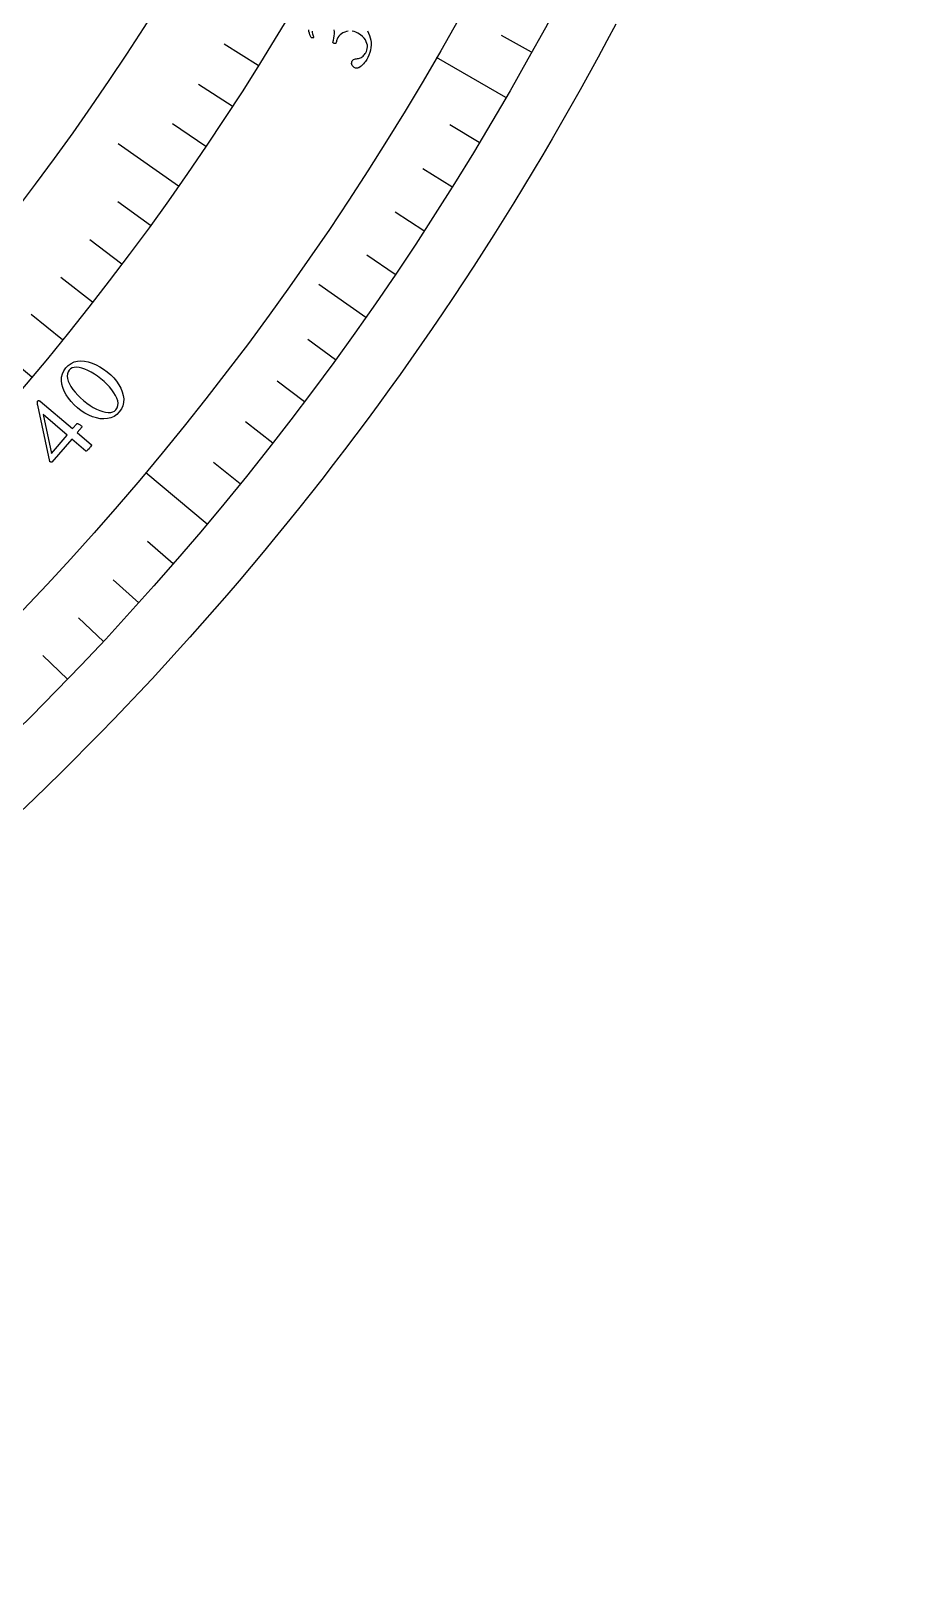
# Model space of a CAD drawing. Header units: millimetres. Extents: x -60 to 60, y -60 to 77.
# Drawn here: x 41.58 to 58.8, y -58.8 to -28.1 of the extents above; entities that cross this region are included whole.
import ezdxf

# ---------------------------------------------------------------- set-up
doc = ezdxf.new("R2010")
doc.units = ezdxf.units.MM
for name, color, linetype in [('CUT_OUTER', 1, 'Continuous'), ('ENGRAVE', 7, 'Continuous'), ('ENGRAVE_FINE', 8, 'Continuous'), ('TEXT', 5, 'Continuous')]:
    doc.layers.add(name, color=color, linetype=linetype)

msp = doc.modelspace()

# ---------------------------------------------------------------- linework, layer by layer
at = {"layer": 'CUT_OUTER'}
msp.add_lwpolyline([(53.0878, -27.9586), (52.9153, -28.2838), (52.7407, -28.608), (52.5642, -28.931), (52.3857, -29.253), (52.2052, -29.5739), (52.0228, -29.8937), (51.8384, -30.2123), (51.652, -30.5298), (51.4637, -30.8462), (51.2735, -31.1614), (51.0813, -31.4754), (50.8872, -31.7882), (50.6912, -32.0999), (50.4933, -32.4103), (50.2935, -32.7195), (50.0918, -33.0275), (49.8882, -33.3342), (49.6827, -33.6397), (49.4754, -33.9439), (49.2662, -34.2468), (49.0551, -34.5485), (48.8422, -34.8488), (48.6274, -35.1479), (48.4109, -35.4456), (48.1925, -35.742), (47.9722, -36.037), (47.7502, -36.3307), (47.5264, -36.623), (47.3008, -36.9139), (47.0734, -37.2034), (46.8442, -37.4916), (46.6133, -37.7783), (46.3806, -38.0636), (46.1462, -38.3475), (45.91, -38.6299), (45.6721, -38.9109), (45.4325, -39.1904), (45.1912, -39.4684), (44.9482, -39.7449), (44.7035, -40.02), (44.4571, -40.2935), (44.209, -40.5656), (43.9593, -40.8361), (43.7079, -41.105), (43.4548, -41.3724), (43.2002, -41.6383), (42.9438, -41.9026), (42.6859, -42.1653), (42.4264, -42.4264), (42.1653, -42.6859), (41.9026, -42.9438), (41.6383, -43.2002), (41.3724, -43.4548)], dxfattribs=at)
at = {"layer": 'ENGRAVE'}
for points in [[(50.9223, -29.4), (49.5583, -28.6125)], [(44.48, -31.1452), (43.2905, -30.3124)], [(48.1661, -33.7263), (47.2446, -33.081)], [(41.5962, -34.9034), (40.0794, -33.6306)], [(45.0434, -37.7959), (43.8369, -36.7835)]]:
    msp.add_lwpolyline(points, dxfattribs=at)
for radius in [58.8, 58.8, 57.225, 54.3, 54.3, 51.99, 47.7, 47.7, 45.18]:
    msp.add_circle((0, 0), radius, dxfattribs=at)
at = {"layer": 'ENGRAVE_FINE'}
for points in [[(51.4276, -28.5068), (50.8373, -28.1796)], [(46.049, -28.7746), (45.3774, -28.3549)], [(45.5398, -29.5739), (44.8756, -29.1425)], [(45.0167, -30.3642), (44.3601, -29.9213)], [(50.4014, -30.2842), (49.8228, -29.9366)], [(49.8652, -31.1593), (49.2928, -30.8016)], [(43.9296, -31.9167), (43.2889, -31.4512)], [(49.3138, -32.0248), (48.7477, -31.6571)], [(43.3659, -32.6786), (42.7334, -32.2019)], [(48.7474, -32.8805), (48.1878, -32.5031)], [(42.789, -33.4304), (42.1649, -32.9428)], [(42.199, -34.1721), (41.5835, -33.6737)], [(47.5702, -34.5618), (47.0241, -34.165)], [(46.9598, -35.3867), (46.4207, -34.9805)], [(46.335, -36.2009), (45.8031, -35.7853)], [(45.6962, -37.004), (45.1716, -36.5792)], [(44.3769, -38.5763), (43.8675, -38.1334)], [(43.6969, -39.3449), (43.1953, -38.8932)], [(43.0036, -40.1015), (42.5099, -39.6412)], [(42.2972, -40.8459), (41.8116, -40.377)]]:
    msp.add_lwpolyline(points, dxfattribs=at)
at = {"layer": 'TEXT'}
for points in [[(47.1125, -28.0958), (47.1157, -28.1219), (47.1205, -28.146), (47.1267, -28.168), (47.133, -28.1872), (47.1377, -28.2029), (47.1409, -28.2151), (47.1427, -28.2237), (47.1397, -28.2268), (47.135, -28.229), (47.1288, -28.2303), (47.1209, -28.2305), (47.1124, -28.2299), (47.1045, -28.2283), (47.0972, -28.2257), (47.0904, -28.2223), (47.078, -28.1948), (47.0672, -28.1657), (47.0578, -28.1348), (47.0499, -28.1022), (47.0441, -28.0683)], [(47.8231, -28.0963), (47.787, -28.1026), (47.7524, -28.113), (47.7192, -28.1275), (47.6887, -28.1457), (47.6618, -28.1672), (47.6387, -28.1919), (47.6192, -28.22), (47.611, -28.2352), (47.6038, -28.2512), (47.5978, -28.2681), (47.5928, -28.2858), (47.5885, -28.3027), (47.5846, -28.3176), (47.581, -28.3303), (47.5777, -28.3408), (47.567, -28.341), (47.5564, -28.3394), (47.546, -28.336), (47.5357, -28.3308), (47.5298, -28.327), (47.5251, -28.3232), (47.5216, -28.3196), (47.5193, -28.316), (47.5311, -28.2748), (47.5402, -28.2332), (47.5466, -28.1913), (47.5503, -28.1491), (47.5506, -28.1076), (47.5465, -28.0678)], [(48.1996, -28.0903), (48.2234, -28.1334), (48.2424, -28.1782), (48.2567, -28.2247), (48.2662, -28.2728), (48.2711, -28.3219), (48.2716, -28.3711), (48.2678, -28.4205), (48.2596, -28.4701), (48.2473, -28.5189), (48.2311, -28.5661), (48.2112, -28.6117), (48.1874, -28.6557), (48.1755, -28.6743), (48.161, -28.6943), (48.1438, -28.7158), (48.1241, -28.7387), (48.1026, -28.7612), (48.0804, -28.7816), (48.0575, -28.7997), (48.0338, -28.8157), (48.0276, -28.8176), (48.0189, -28.8194), (48.0078, -28.821), (47.9943, -28.8225), (47.98, -28.8228), (47.9667, -28.8211), (47.9542, -28.8174), (47.9426, -28.8118), (47.9249, -28.7991), (47.9108, -28.7847), (47.9003, -28.7685), (47.8934, -28.7505), (47.8901, -28.7321), (47.8903, -28.7146), (47.894, -28.6982), (47.9011, -28.6828), (47.9135, -28.6662), (47.9283, -28.6538), (47.9455, -28.6454), (47.9651, -28.6412), (47.9856, -28.6388), (48.0053, -28.6358), (48.0243, -28.6321), (48.0426, -28.6278), (48.0628, -28.6213), (48.0818, -28.6122), (48.0996, -28.6007), (48.1162, -28.5867), (48.1315, -28.5711), (48.1455, -28.5549), (48.1581, -28.5381), (48.1693, -28.5206), (48.1821, -28.4951), (48.1915, -28.4676), (48.1976, -28.4379), (48.2004, -28.4061), (48.1987, -28.3729), (48.1914, -28.3391), (48.1785, -28.3048), (48.1599, -28.2698), (48.1346, -28.2351), (48.1016, -28.2016), (48.0608, -28.1692), (48.0123, -28.1379), (47.9748, -28.1188), (47.937, -28.1051), (47.899, -28.0969)]]:
    msp.add_lwpolyline(points, dxfattribs=at)
for points in [[(42.2618, -34.722), (42.3111, -34.6711), (42.3657, -34.6319), (42.4257, -34.6045), (42.4912, -34.5887), (42.5604, -34.5836), (42.6317, -34.588), (42.7053, -34.602), (42.7809, -34.6256), (42.8571, -34.6576), (42.932, -34.697), (43.0056, -34.7437), (43.0779, -34.7979), (43.146, -34.8573), (43.207, -34.9196), (43.2609, -34.9849), (43.3077, -35.0533), (43.3459, -35.1231), (43.3744, -35.193), (43.393, -35.2629), (43.4018, -35.3328), (43.3993, -35.4012), (43.3841, -35.4665), (43.356, -35.5286), (43.3153, -35.5876), (43.2665, -35.6376), (43.2117, -35.6762), (43.151, -35.7035), (43.0842, -35.7194), (43.0136, -35.7248), (42.9411, -35.7205), (42.8666, -35.7065), (42.7903, -35.683), (42.7139, -35.6507), (42.6392, -35.6108), (42.566, -35.5632), (42.4945, -35.5079), (42.4274, -35.4474), (42.3674, -35.3841), (42.3144, -35.3181), (42.2686, -35.2492), (42.2311, -35.1791), (42.2035, -35.1093), (42.1856, -35.0398), (42.1775, -34.9705), (42.1804, -34.9031), (42.1954, -34.8392), (42.2225, -34.7789), (42.2618, -34.722)], [(42.3288, -34.7633), (42.3059, -34.7991), (42.2928, -34.8391), (42.2895, -34.8831), (42.2959, -34.9312), (42.3109, -34.9822), (42.3336, -35.0348), (42.3638, -35.0892), (42.4016, -35.1451), (42.4461, -35.2015), (42.4961, -35.257), (42.5519, -35.3116), (42.6132, -35.3654), (42.6767, -35.4152), (42.7403, -35.4596), (42.8041, -35.4984), (42.8681, -35.5318), (42.9305, -35.5589), (42.9896, -35.5792), (43.0454, -35.5926), (43.0979, -35.5992), (43.1455, -35.5982), (43.1866, -35.5887), (43.2213, -35.5709), (43.2494, -35.5448), (43.2745, -35.5059), (43.2888, -35.4635), (43.2922, -35.4176), (43.2849, -35.3682), (43.2681, -35.3163), (43.2434, -35.263), (43.2106, -35.2084), (43.1699, -35.1524), (43.1228, -35.0963), (43.0709, -35.0414), (43.0142, -34.9877), (42.9527, -34.9352), (42.8882, -34.8855), (42.8244, -34.8416), (42.7613, -34.8036), (42.6988, -34.7715), (42.6382, -34.7457), (42.5809, -34.7266), (42.5268, -34.7142), (42.4759, -34.7086), (42.4298, -34.7103), (42.39, -34.72), (42.3563, -34.7376), (42.3288, -34.7633)], [(41.7079, -35.3753), (41.7137, -35.3698), (41.7199, -35.3662), (41.7265, -35.3646), (41.7337, -35.365), (41.7408, -35.3667), (41.7472, -35.3692), (41.7531, -35.3723), (41.7583, -35.3761), (42.3951, -35.9156), (42.4762, -35.8197), (42.4808, -35.8168), (42.4878, -35.8161), (42.497, -35.8177), (42.5086, -35.8216), (42.5214, -35.8274), (42.5344, -35.8348), (42.5474, -35.8437), (42.5606, -35.8541), (42.5689, -35.8616), (42.5753, -35.8686), (42.58, -35.8752), (42.583, -35.8814), (42.4878, -35.9941), (42.7706, -36.2337), (42.7703, -36.2346), (42.7693, -36.2373), (42.7678, -36.2418), (42.7656, -36.248), (42.7608, -36.2573), (42.7515, -36.2708), (42.7378, -36.2886), (42.7195, -36.3106), (42.697, -36.3354), (42.6791, -36.3515), (42.6656, -36.3589), (42.6568, -36.3576), (42.3796, -36.1214), (41.9903, -36.5733), (41.9842, -36.5747), (41.9781, -36.5752), (41.9719, -36.5748), (41.9657, -36.5734), (41.9598, -36.5714), (41.9546, -36.5692), (41.9502, -36.5667), (41.9466, -36.564), (41.7092, -35.4575), (41.7077, -35.4485), (41.7061, -35.4381), (41.7046, -35.4263), (41.7029, -35.413), (41.702, -35.4002), (41.7025, -35.3896), (41.7045, -35.3813), (41.7079, -35.3753)], [(41.8154, -35.6405), (41.9782, -36.402), (42.2872, -36.0426)]]:
    msp.add_lwpolyline(points, close=True, dxfattribs=at)

doc.saveas('drawing.dxf')
